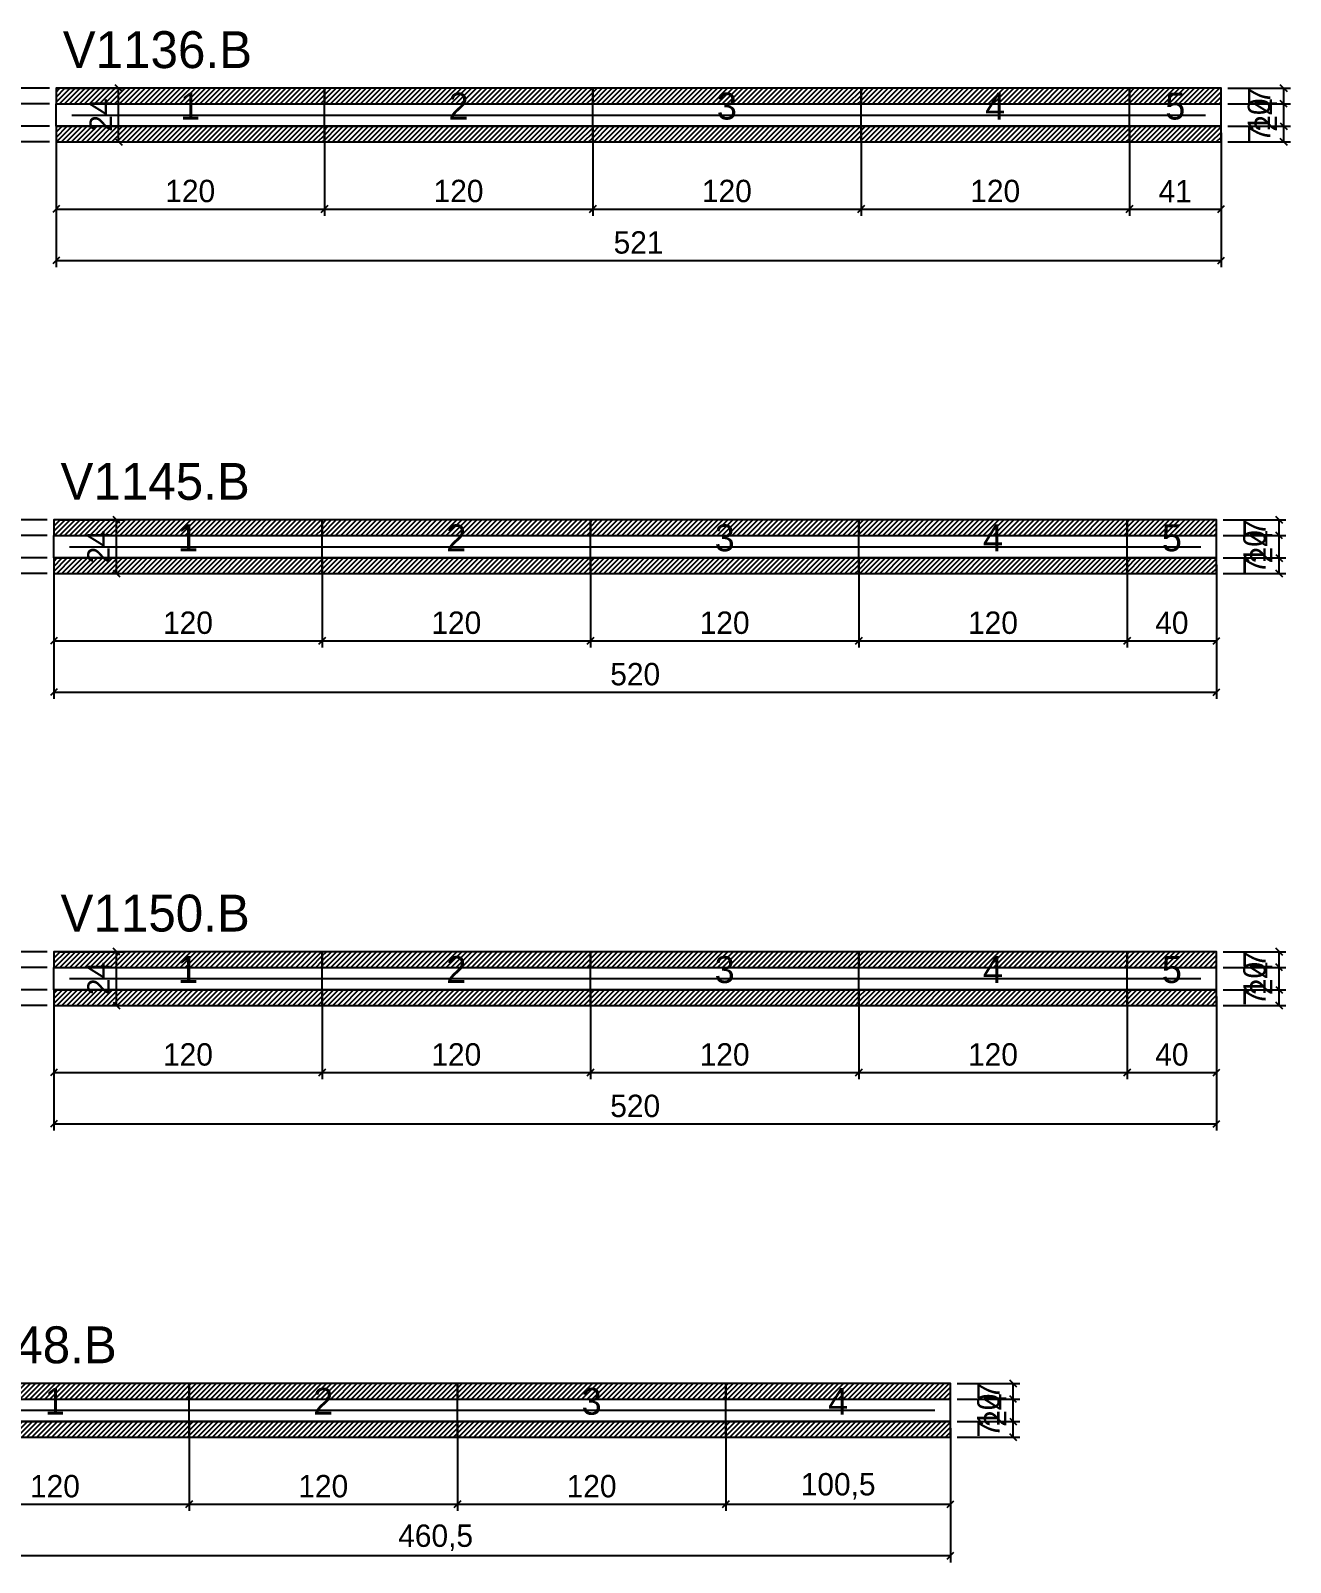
# Model space of a CAD drawing. Extents: x -10500 to 3070, y -11667 to 1250.
# Drawn here: x 768 to 1331, y -10109 to -9424 of the extents above; entities that cross this region are included whole.
import ezdxf
from ezdxf.enums import TextEntityAlignment as Align

# ---------------------------------------------------------------- set-up
doc = ezdxf.new("R2010")
doc.units = 0
for name, color, linetype in [('5', 5, 'Continuous'), ('COTA', 241, 'Continuous'), ('NOMENCLATURA', 7, 'Continuous'), ('Painéis', 200, 'Continuous'), ('SARR_2.2x7', 40, 'Continuous'), ('SCO-___-LAJ', 224, 'Continuous')]:
    doc.layers.add(name, color=color, linetype=linetype)
doc.dimstyles.new('PAINEL', dxfattribs={"dimtxt": 10, "dimasz": 3, "dimexe": 3, "dimexo": 3, "dimgap": 3, "dimtad": 1, "dimblk": 'OBLIQUE', "dimblk1": 'OBLIQUE', "dimcen": 2.5, "dimclrd": 4, "dimclre": 4, "dimclrt": 240, "dimazin": 3, "dimtfac": 1, "dimtmove": 0, "dimatfit": 3})

# ---------------------------------------------------------------- blocks, each defined once
blk = doc.blocks.new('_OBLIQUE')
at = {"color": 0, "linetype": 'BYBLOCK'}
blk.add_line((-0.5, -0.5), (0.5, 0.5), dxfattribs=at)

msp = doc.modelspace()

# ---------------------------------------------------------------- hatches: boundary and pattern name
at = {"layer": 'COTA'}
h = msp.add_hatch(dxfattribs=at)
h.set_pattern_fill('ANSI31', scale=0.5)
h.paths.add_polyline_path([(779, -9457), (899, -9457), (899, -9450), (779, -9450)])
h = msp.add_hatch(dxfattribs=at)
h.set_pattern_fill('ANSI31', scale=0.5)
h.paths.add_polyline_path([(899, -9457), (1019, -9457), (1019, -9450), (899, -9450)])
h = msp.add_hatch(dxfattribs=at)
h.set_pattern_fill('ANSI31', scale=0.5)
h.paths.add_polyline_path([(1019, -9457), (1139, -9457), (1139, -9450), (1019, -9450)])
h = msp.add_hatch(dxfattribs=at)
h.set_pattern_fill('ANSI31', scale=0.5)
h.paths.add_polyline_path([(1139, -9457), (1259, -9457), (1259, -9450), (1139, -9450)])
h = msp.add_hatch(dxfattribs=at)
h.set_pattern_fill('ANSI31', scale=0.5)
h.paths.add_polyline_path([(1259, -9457), (1300, -9457), (1300, -9450), (1259, -9450)])
h = msp.add_hatch(dxfattribs=at)
h.set_pattern_fill('ANSI31', scale=0.5)
h.paths.add_polyline_path([(779, -9474), (899, -9474), (899, -9467), (779, -9467)])
h = msp.add_hatch(dxfattribs=at)
h.set_pattern_fill('ANSI31', scale=0.5)
h.paths.add_polyline_path([(899, -9474), (1019, -9474), (1019, -9467), (899, -9467)])
h = msp.add_hatch(dxfattribs=at)
h.set_pattern_fill('ANSI31', scale=0.5)
h.paths.add_polyline_path([(1019, -9474), (1139, -9474), (1139, -9467), (1019, -9467)])
h = msp.add_hatch(dxfattribs=at)
h.set_pattern_fill('ANSI31', scale=0.5)
h.paths.add_polyline_path([(1139, -9474), (1259, -9474), (1259, -9467), (1139, -9467)])
h = msp.add_hatch(dxfattribs=at)
h.set_pattern_fill('ANSI31', scale=0.5)
h.paths.add_polyline_path([(1259, -9474), (1300, -9474), (1300, -9467), (1259, -9467)])
h = msp.add_hatch(dxfattribs=at)
h.set_pattern_fill('ANSI31', scale=0.5)
h.paths.add_polyline_path([(778, -9650), (898, -9650), (898, -9643), (778, -9643)])
h = msp.add_hatch(dxfattribs=at)
h.set_pattern_fill('ANSI31', scale=0.5)
h.paths.add_polyline_path([(898, -9650), (1018, -9650), (1018, -9643), (898, -9643)])
h = msp.add_hatch(dxfattribs=at)
h.set_pattern_fill('ANSI31', scale=0.5)
h.paths.add_polyline_path([(1018, -9650), (1138, -9650), (1138, -9643), (1018, -9643)])
h = msp.add_hatch(dxfattribs=at)
h.set_pattern_fill('ANSI31', scale=0.5)
h.paths.add_polyline_path([(1138, -9650), (1258, -9650), (1258, -9643), (1138, -9643)])
h = msp.add_hatch(dxfattribs=at)
h.set_pattern_fill('ANSI31', scale=0.5)
h.paths.add_polyline_path([(1258, -9650), (1298, -9650), (1298, -9643), (1258, -9643)])
h = msp.add_hatch(dxfattribs=at)
h.set_pattern_fill('ANSI31', scale=0.5)
h.paths.add_polyline_path([(778, -9667), (898, -9667), (898, -9660), (778, -9660)])
h = msp.add_hatch(dxfattribs=at)
h.set_pattern_fill('ANSI31', scale=0.5)
h.paths.add_polyline_path([(898, -9667), (1018, -9667), (1018, -9660), (898, -9660)])
h = msp.add_hatch(dxfattribs=at)
h.set_pattern_fill('ANSI31', scale=0.5)
h.paths.add_polyline_path([(1018, -9667), (1138, -9667), (1138, -9660), (1018, -9660)])
h = msp.add_hatch(dxfattribs=at)
h.set_pattern_fill('ANSI31', scale=0.5)
h.paths.add_polyline_path([(1138, -9667), (1258, -9667), (1258, -9660), (1138, -9660)])
h = msp.add_hatch(dxfattribs=at)
h.set_pattern_fill('ANSI31', scale=0.5)
h.paths.add_polyline_path([(1258, -9667), (1298, -9667), (1298, -9660), (1258, -9660)])
h = msp.add_hatch(dxfattribs=at)
h.set_pattern_fill('ANSI31', scale=0.5)
h.paths.add_polyline_path([(778, -9843), (898, -9843), (898, -9836), (778, -9836)])
h = msp.add_hatch(dxfattribs=at)
h.set_pattern_fill('ANSI31', scale=0.5)
h.paths.add_polyline_path([(898, -9843), (1018, -9843), (1018, -9836), (898, -9836)])
h = msp.add_hatch(dxfattribs=at)
h.set_pattern_fill('ANSI31', scale=0.5)
h.paths.add_polyline_path([(1018, -9843), (1138, -9843), (1138, -9836), (1018, -9836)])
h = msp.add_hatch(dxfattribs=at)
h.set_pattern_fill('ANSI31', scale=0.5)
h.paths.add_polyline_path([(1138, -9843), (1258, -9843), (1258, -9836), (1138, -9836)])
h = msp.add_hatch(dxfattribs=at)
h.set_pattern_fill('ANSI31', scale=0.5)
h.paths.add_polyline_path([(1258, -9843), (1298, -9843), (1298, -9836), (1258, -9836)])
h = msp.add_hatch(dxfattribs=at)
h.set_pattern_fill('ANSI31', scale=0.5)
h.paths.add_polyline_path([(778, -9860), (898, -9860), (898, -9853), (778, -9853)])
h = msp.add_hatch(dxfattribs=at)
h.set_pattern_fill('ANSI31', scale=0.5)
h.paths.add_polyline_path([(898, -9860), (1018, -9860), (1018, -9853), (898, -9853)])
h = msp.add_hatch(dxfattribs=at)
h.set_pattern_fill('ANSI31', scale=0.5)
h.paths.add_polyline_path([(1018, -9860), (1138, -9860), (1138, -9853), (1018, -9853)])
h = msp.add_hatch(dxfattribs=at)
h.set_pattern_fill('ANSI31', scale=0.5)
h.paths.add_polyline_path([(1138, -9860), (1258, -9860), (1258, -9853), (1138, -9853)])
h = msp.add_hatch(dxfattribs=at)
h.set_pattern_fill('ANSI31', scale=0.5)
h.paths.add_polyline_path([(1258, -9860), (1298, -9860), (1298, -9853), (1258, -9853)])
h = msp.add_hatch(dxfattribs=at)
h.set_pattern_fill('ANSI31', scale=0.5)
h.paths.add_polyline_path([(718.5, -10036), (838.5, -10036), (838.5, -10029), (718.5, -10029)])
h = msp.add_hatch(dxfattribs=at)
h.set_pattern_fill('ANSI31', scale=0.5)
h.paths.add_polyline_path([(838.5, -10036), (958.5, -10036), (958.5, -10029), (838.5, -10029)])
h = msp.add_hatch(dxfattribs=at)
h.set_pattern_fill('ANSI31', scale=0.5)
h.paths.add_polyline_path([(958.5, -10036), (1078.5, -10036), (1078.5, -10029), (958.5, -10029)])
h = msp.add_hatch(dxfattribs=at)
h.set_pattern_fill('ANSI31', scale=0.5)
h.paths.add_polyline_path([(1078.5, -10036), (1179, -10036), (1179, -10029), (1078.5, -10029)])
h = msp.add_hatch(dxfattribs=at)
h.set_pattern_fill('ANSI31', scale=0.5)
h.paths.add_polyline_path([(718.5, -10053), (838.5, -10053), (838.5, -10046), (718.5, -10046)])
h = msp.add_hatch(dxfattribs=at)
h.set_pattern_fill('ANSI31', scale=0.5)
h.paths.add_polyline_path([(838.5, -10053), (958.5, -10053), (958.5, -10046), (838.5, -10046)])
h = msp.add_hatch(dxfattribs=at)
h.set_pattern_fill('ANSI31', scale=0.5)
h.paths.add_polyline_path([(958.5, -10053), (1078.5, -10053), (1078.5, -10046), (958.5, -10046)])
h = msp.add_hatch(dxfattribs=at)
h.set_pattern_fill('ANSI31', scale=0.5)
h.paths.add_polyline_path([(1078.5, -10053), (1179, -10053), (1179, -10046), (1078.5, -10046)])

# ---------------------------------------------------------------- linework, layer by layer
at = {"layer": 'Painéis'}
for p, q in [((779, -9457), (899, -9457)), ((779, -9467), (779, -9457)), ((899, -9467), (899, -9457)), ((899, -9467), (899, -9457)), ((899, -9457), (1019, -9457)), ((899, -9467), (899, -9457)), ((1019, -9467), (1019, -9457)), ((1019, -9467), (1019, -9457)), ((1019, -9457), (1139, -9457)), ((1019, -9467), (1019, -9457)), ((1139, -9467), (1139, -9457)), ((1139, -9467), (1139, -9457)), ((1139, -9457), (1259, -9457)), ((1139, -9467), (1139, -9457)), ((1259, -9467), (1259, -9457)), ((1259, -9467), (1259, -9457)), ((1259, -9457), (1300, -9457)), ((1259, -9467), (1259, -9457)), ((1300, -9467), (1300, -9457)), ((779, -9467), (899, -9467)), ((899, -9467), (1019, -9467)), ((1019, -9467), (1139, -9467)), ((1139, -9467), (1259, -9467)), ((1259, -9467), (1300, -9467)), ((778, -9650), (898, -9650)), ((778, -9660), (778, -9650)), ((898, -9660), (898, -9650)), ((898, -9660), (898, -9650)), ((898, -9650), (1018, -9650)), ((898, -9660), (898, -9650)), ((1018, -9660), (1018, -9650)), ((1018, -9660), (1018, -9650)), ((1018, -9650), (1138, -9650)), ((1018, -9660), (1018, -9650)), ((1138, -9660), (1138, -9650)), ((1138, -9660), (1138, -9650)), ((1138, -9650), (1258, -9650)), ((1138, -9660), (1138, -9650)), ((1258, -9660), (1258, -9650)), ((1258, -9660), (1258, -9650)), ((1258, -9650), (1298, -9650)), ((1258, -9660), (1258, -9650)), ((1298, -9660), (1298, -9650)), ((778, -9660), (898, -9660)), ((898, -9660), (1018, -9660)), ((1018, -9660), (1138, -9660)), ((1138, -9660), (1258, -9660)), ((1258, -9660), (1298, -9660)), ((778, -9843), (898, -9843)), ((778, -9853), (778, -9843)), ((898, -9853), (898, -9843)), ((898, -9853), (898, -9843)), ((898, -9843), (1018, -9843)), ((898, -9853), (898, -9843)), ((1018, -9853), (1018, -9843)), ((1018, -9853), (1018, -9843)), ((1018, -9843), (1138, -9843)), ((1018, -9853), (1018, -9843)), ((1138, -9853), (1138, -9843)), ((1138, -9853), (1138, -9843)), ((1138, -9843), (1258, -9843)), ((1138, -9853), (1138, -9843)), ((1258, -9853), (1258, -9843)), ((1258, -9853), (1258, -9843)), ((1258, -9843), (1298, -9843)), ((1258, -9853), (1258, -9843)), ((1298, -9853), (1298, -9843)), ((778, -9853), (898, -9853)), ((898, -9853), (1018, -9853)), ((1018, -9853), (1138, -9853)), ((1138, -9853), (1258, -9853)), ((1258, -9853), (1298, -9853)), ((718.5, -10036), (838.5, -10036)), ((838.5, -10046), (838.5, -10036)), ((838.5, -10046), (838.5, -10036)), ((838.5, -10036), (958.5, -10036)), ((838.5, -10046), (838.5, -10036)), ((958.5, -10046), (958.5, -10036)), ((958.5, -10046), (958.5, -10036)), ((958.5, -10036), (1078.5, -10036)), ((958.5, -10046), (958.5, -10036)), ((1078.5, -10046), (1078.5, -10036)), ((1078.5, -10046), (1078.5, -10036)), ((1078.5, -10036), (1179, -10036)), ((1078.5, -10046), (1078.5, -10036)), ((1179, -10046), (1179, -10036)), ((718.5, -10046), (838.5, -10046)), ((838.5, -10046), (958.5, -10046)), ((958.5, -10046), (1078.5, -10046)), ((1078.5, -10046), (1179, -10046))]:
    msp.add_line(p, q, dxfattribs=at)
at = {"layer": 'SARR_2.2x7'}
for points in [[(786, -9462), (899, -9462)], [(786, -9462), (899, -9462)], [(899, -9462), (1019, -9462)], [(899, -9462), (1019, -9462)], [(1019, -9462), (1139, -9462)], [(1019, -9462), (1139, -9462)], [(1139, -9462), (1259, -9462)], [(1139, -9462), (1259, -9462)], [(1259, -9462), (1293, -9462)], [(1259, -9462), (1293, -9462)], [(785, -9655), (898, -9655)], [(785, -9655), (898, -9655)], [(898, -9655), (1018, -9655)], [(898, -9655), (1018, -9655)], [(1018, -9655), (1138, -9655)], [(1018, -9655), (1138, -9655)], [(1138, -9655), (1258, -9655)], [(1138, -9655), (1258, -9655)], [(1258, -9655), (1291, -9655)], [(1258, -9655), (1291, -9655)], [(785, -9848), (898, -9848)], [(785, -9848), (898, -9848)], [(898, -9848), (1018, -9848)], [(898, -9848), (1018, -9848)], [(1018, -9848), (1138, -9848)], [(1018, -9848), (1138, -9848)], [(1138, -9848), (1258, -9848)], [(1138, -9848), (1258, -9848)], [(1258, -9848), (1291, -9848)], [(1258, -9848), (1291, -9848)], [(725.5, -10041), (838.5, -10041)], [(725.5, -10041), (838.5, -10041)], [(838.5, -10041), (958.5, -10041)], [(838.5, -10041), (958.5, -10041)], [(958.5, -10041), (1078.5, -10041)], [(958.5, -10041), (1078.5, -10041)], [(1078.5, -10041), (1172, -10041)], [(1078.5, -10041), (1172, -10041)]]:
    msp.add_lwpolyline(points, dxfattribs=at)
at = {"layer": 'SCO-___-LAJ'}
for points in [[(779, -9457), (899, -9457), (899, -9450), (779, -9450)], [(899, -9457), (1019, -9457), (1019, -9450), (899, -9450)], [(1019, -9457), (1139, -9457), (1139, -9450), (1019, -9450)], [(1139, -9457), (1259, -9457), (1259, -9450), (1139, -9450)], [(1259, -9457), (1300, -9457), (1300, -9450), (1259, -9450)], [(779, -9474), (899, -9474), (899, -9467), (779, -9467)], [(899, -9474), (1019, -9474), (1019, -9467), (899, -9467)], [(1019, -9474), (1139, -9474), (1139, -9467), (1019, -9467)], [(1139, -9474), (1259, -9474), (1259, -9467), (1139, -9467)], [(1259, -9474), (1300, -9474), (1300, -9467), (1259, -9467)], [(778, -9650), (898, -9650), (898, -9643), (778, -9643)], [(898, -9650), (1018, -9650), (1018, -9643), (898, -9643)], [(1018, -9650), (1138, -9650), (1138, -9643), (1018, -9643)], [(1138, -9650), (1258, -9650), (1258, -9643), (1138, -9643)], [(1258, -9650), (1298, -9650), (1298, -9643), (1258, -9643)], [(778, -9667), (898, -9667), (898, -9660), (778, -9660)], [(898, -9667), (1018, -9667), (1018, -9660), (898, -9660)], [(1018, -9667), (1138, -9667), (1138, -9660), (1018, -9660)], [(1138, -9667), (1258, -9667), (1258, -9660), (1138, -9660)], [(1258, -9667), (1298, -9667), (1298, -9660), (1258, -9660)], [(778, -9843), (898, -9843), (898, -9836), (778, -9836)], [(898, -9843), (1018, -9843), (1018, -9836), (898, -9836)], [(1018, -9843), (1138, -9843), (1138, -9836), (1018, -9836)], [(1138, -9843), (1258, -9843), (1258, -9836), (1138, -9836)], [(1258, -9843), (1298, -9843), (1298, -9836), (1258, -9836)], [(778, -9860), (898, -9860), (898, -9853), (778, -9853)], [(898, -9860), (1018, -9860), (1018, -9853), (898, -9853)], [(1018, -9860), (1138, -9860), (1138, -9853), (1018, -9853)], [(1138, -9860), (1258, -9860), (1258, -9853), (1138, -9853)], [(1258, -9860), (1298, -9860), (1298, -9853), (1258, -9853)], [(718.5, -10036), (838.5, -10036), (838.5, -10029), (718.5, -10029)], [(838.5, -10036), (958.5, -10036), (958.5, -10029), (838.5, -10029)], [(958.5, -10036), (1078.5, -10036), (1078.5, -10029), (958.5, -10029)], [(1078.5, -10036), (1179, -10036), (1179, -10029), (1078.5, -10029)], [(718.5, -10053), (838.5, -10053), (838.5, -10046), (718.5, -10046)], [(838.5, -10053), (958.5, -10053), (958.5, -10046), (838.5, -10046)], [(958.5, -10053), (1078.5, -10053), (1078.5, -10046), (958.5, -10046)], [(1078.5, -10053), (1179, -10053), (1179, -10046), (1078.5, -10046)]]:
    msp.add_lwpolyline(points, close=True, dxfattribs=at)

# ---------------------------------------------------------------- texts
at = {"layer": '5'}
for s, p in [('1', (839, -9458)), ('2', (959, -9458)), ('3', (1079, -9458)), ('4', (1199, -9458)), ('5', (1279.5, -9458)), ('1', (838, -9651)), ('2', (958, -9651)), ('3', (1078, -9651)), ('4', (1198, -9651)), ('5', (1278, -9651)), ('1', (838, -9844)), ('2', (958, -9844)), ('3', (1078, -9844)), ('4', (1198, -9844)), ('5', (1278, -9844)), ('1', (778.5, -10037)), ('2', (898.5, -10037)), ('3', (1018.5, -10037)), ('4', (1128.75, -10037))]:
    msp.add_text(s, height=12, dxfattribs=at).set_placement(p, align=Align.MIDDLE_CENTER)
at = {"layer": 'NOMENCLATURA'}
for s, p in [('V1136.B', (782, -9441)), ('V1145.B', (781, -9634)), ('V1150.B', (781, -9827)), ('V1148.B', (721.5, -10020))]:
    msp.add_text(s, height=16.5, dxfattribs=at).set_placement(p)

# ---------------------------------------------------------------- dimensions: what is measured, and where the dimension line sits
at = {"layer": 'COTA'}
for base, p1, p2 in [((751, -9457), (779, -9457), (779, -9450)), ((807, -9474), (779, -9474), (779, -9450)), ((1328, -9474), (1300, -9474), (1300, -9450)), ((1328, -9457), (1300, -9457), (1300, -9450)), ((751, -9467), (779, -9467), (779, -9457)), ((1328, -9467), (1300, -9467), (1300, -9457)), ((751, -9474), (779, -9474), (779, -9467)), ((1328, -9474), (1300, -9474), (1300, -9467)), ((750, -9650), (778, -9650), (778, -9643)), ((750, -9660), (778, -9660), (778, -9650)), ((806, -9667), (778, -9667), (778, -9643)), ((1326, -9667), (1298, -9667), (1298, -9643)), ((1326, -9650), (1298, -9650), (1298, -9643)), ((1326, -9660), (1298, -9660), (1298, -9650)), ((750, -9667), (778, -9667), (778, -9660)), ((1326, -9667), (1298, -9667), (1298, -9660)), ((750, -9843), (778, -9843), (778, -9836)), ((806, -9860), (778, -9860), (778, -9836)), ((1326, -9860), (1298, -9860), (1298, -9836)), ((1326, -9843), (1298, -9843), (1298, -9836)), ((750, -9853), (778, -9853), (778, -9843)), ((1326, -9853), (1298, -9853), (1298, -9843)), ((750, -9860), (778, -9860), (778, -9853)), ((1326, -9860), (1298, -9860), (1298, -9853)), ((1207, -10053), (1179, -10053), (1179, -10029)), ((1207, -10036), (1179, -10036), (1179, -10029)), ((1207, -10046), (1179, -10046), (1179, -10036)), ((1207, -10053), (1179, -10053), (1179, -10046))]:
    msp.add_linear_dim(base=base, p1=p1, p2=p2, angle=90, dimstyle='PAINEL', dxfattribs=at).render()
for base, p1, p2 in [((779, -9504), (779, -9467), (899, -9467)), ((779, -9527), (779, -9467), (1300, -9467)), ((899, -9504), (899, -9467), (1019, -9467)), ((1019, -9504), (1019, -9467), (1139, -9467)), ((1139, -9504), (1139, -9467), (1259, -9467)), ((1259, -9504), (1259, -9467), (1300, -9467)), ((778, -9697), (778, -9660), (898, -9660)), ((778, -9720), (778, -9660), (1298, -9660)), ((898, -9697), (898, -9660), (1018, -9660)), ((1018, -9697), (1018, -9660), (1138, -9660)), ((1138, -9697), (1138, -9660), (1258, -9660)), ((1258, -9697), (1258, -9660), (1298, -9660)), ((778, -9890), (778, -9853), (898, -9853)), ((778, -9913), (778, -9853), (1298, -9853)), ((898, -9890), (898, -9853), (1018, -9853)), ((1018, -9890), (1018, -9853), (1138, -9853)), ((1138, -9890), (1138, -9853), (1258, -9853)), ((1258, -9890), (1258, -9853), (1298, -9853)), ((718.5, -10083), (718.5, -10046), (838.5, -10046)), ((718.5, -10106), (718.5, -10046), (1179, -10046)), ((838.5, -10083), (838.5, -10046), (958.5, -10046)), ((958.5, -10083), (958.5, -10046), (1078.5, -10046)), ((1078.5, -10083), (1078.5, -10046), (1179, -10046))]:
    msp.add_linear_dim(base=base, p1=p1, p2=p2, dimstyle='PAINEL', dxfattribs=at).render()

doc.saveas('drawing.dxf')
